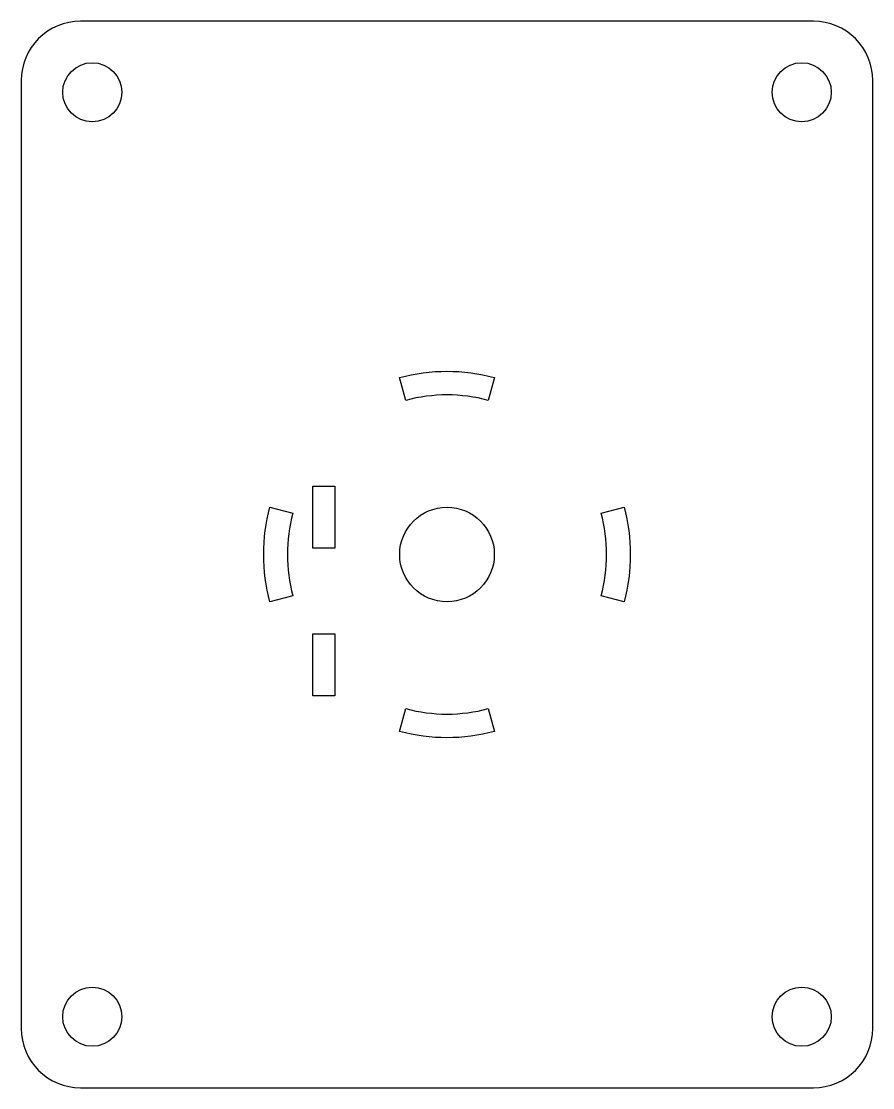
# Model space of a CAD drawing. Header units: millimetres. Extents: x -36 to 36, y -45.1 to 45.1.
import ezdxf

# ---------------------------------------------------------------- set-up
doc = ezdxf.new("R2010")
doc.units = ezdxf.units.MM

msp = doc.modelspace()

# ---------------------------------------------------------------- linework, layer by layer
for points in [[(36, 40.1, 0.414214), (31, 45.1), (-31, 45.1, 0.414214), (-36, 40.1), (-36, -40.1, 0.414214), (-31, -45.1), (31, -45.1, 0.414214), (36, -40.1)], [(-3.494, 13.04), (-4.012, 14.972, -0.131652), (4.012, 14.972), (3.494, 13.04, 0.131652)], [(-14.972, 4.012), (-13.04, 3.494, 0.131652), (-13.04, -3.494), (-14.972, -4.012, -0.131652)], [(13.04, 3.494), (14.972, 4.012, -0.131652), (14.972, -4.012), (13.04, -3.494, 0.131652)], [(3.494, -13.04), (4.012, -14.972, -0.131652), (-4.012, -14.972), (-3.494, -13.04, 0.131652)]]:
    msp.add_lwpolyline(points, format="xyb", close=True)
for points in [[(-9.491, 5.782), (-9.491, 0.532), (-11.341, 0.532), (-11.341, 5.782)], [(-11.341, -6.718), (-9.491, -6.718), (-9.491, -11.968), (-11.341, -11.968)]]:
    msp.add_lwpolyline(points, close=True)
for centre, radius in [((-30, 39.1), 2.5), ((30, 39.1), 2.5), ((0, 0), 4), ((-30, -39.1), 2.5), ((30, -39.1), 2.5)]:
    msp.add_circle(centre, radius)

doc.saveas('drawing.dxf')
